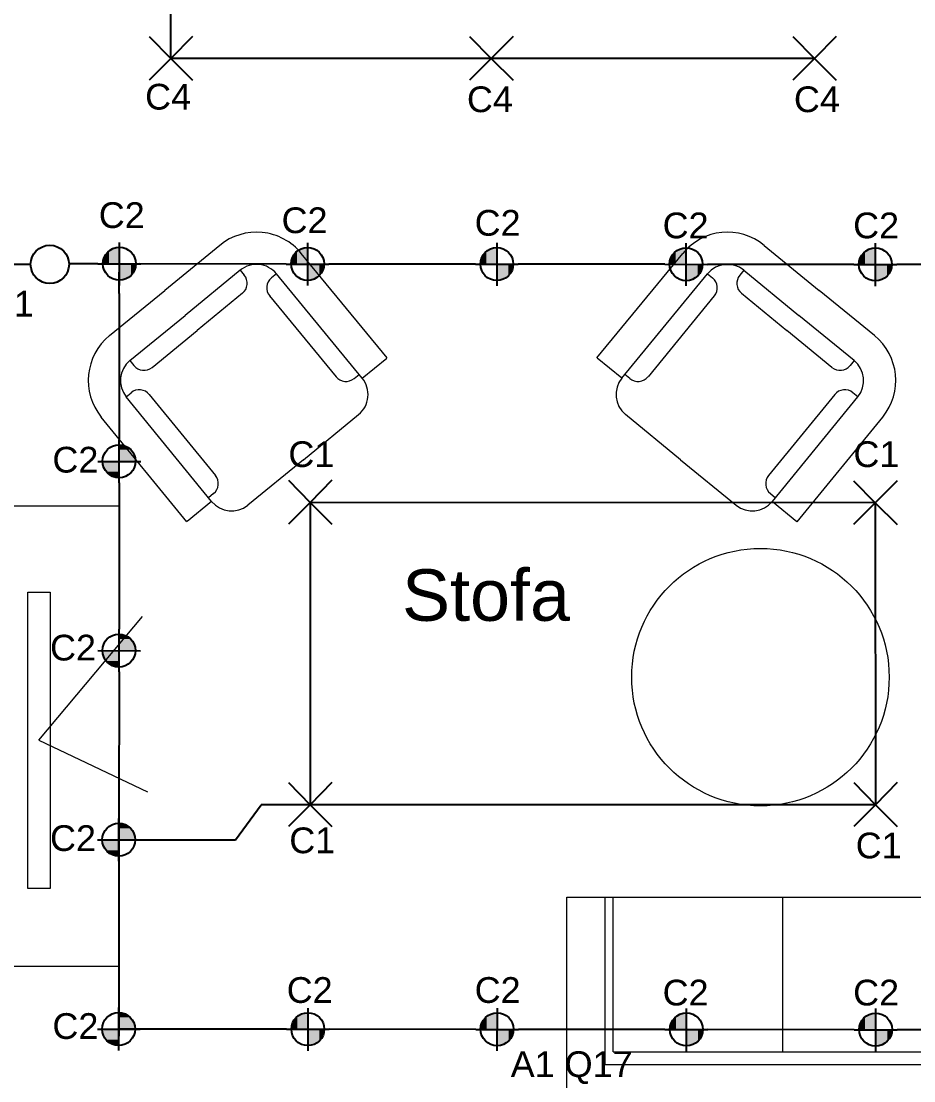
# Model space of a CAD drawing. Header units: millimetres. Extents: x 122681 to 489967, y 7796 to 82317.
# Drawn here: x 143169 to 146636, y 42019 to 46135 of the extents above; entities that cross this region are included whole.
import ezdxf

# ---------------------------------------------------------------- set-up
doc = ezdxf.new("R2010")
doc.units = ezdxf.units.MM
doc.layers.add('Grunnur', color=252, linetype='Continuous', lineweight=18)
for name, color, linetype in [('PDF2_Text', 7, 'Continuous'), ('PDF_R-SKYR-TEXTI', 7, 'Continuous'), ('PDF_R-TAKN-LAGSPENNA', 7, 'Continuous'), ('PDF_Text', 7, 'Continuous')]:
    doc.layers.add(name, color=color, linetype=linetype)
doc.styles.add('PDF Arial', font='arial.ttf')
doc.styles.get("Standard").update_dxf_attribs({"font": 'arial.ttf'})

msp = doc.modelspace()

# ---------------------------------------------------------------- linework, layer by layer
at = {"color": 7, "linetype": 'Continuous', "lineweight": 25}
for p, q in [((143750, 45990), (143750, 47240)), ((146250, 45990), (143750, 45990)), ((144291.1, 44265.5), (144291.1, 43091.4)), ((146485.9, 44263.8), (144291.1, 44265.5)), ((146485.9, 44263.8), (146486.6, 43091.2)), ((146486.8, 43091.4), (144291.1, 43091.4))]:
    msp.add_line(p, q, dxfattribs=at)
for p, q in [((143205.4, 45190), (142882.6, 45190)), ((144198, 45191.5), (143629.1, 45192)), ((144933.1, 45190.9), (144364.2, 45191.4)), ((145668.2, 45190.3), (145099.3, 45190.8)), ((146403.3, 45189.7), (145834.3, 45190.2)), ((147225.3, 45189), (146569.4, 45189.6)), ((143549.9, 45077.2), (143549.5, 44508.3)), ((143549.3, 44342.1), (143548.9, 43773.2)), ((143548.7, 43607.1), (143548.3, 43038.1)), ((143548.1, 42872), (143547.6, 42192)), ((144199.1, 42218.9), (143547.7, 42219.4)), ((144934.1, 42218.3), (144365.2, 42218.8)), ((145669.2, 42217.7), (145100.3, 42218.2)), ((146404.3, 42217.1), (145835.4, 42217.6)), ((147223, 42216.5), (146570.5, 42217))]:
    msp.add_line(p, q)
at = {"layer": 'Grunnur', "color": 252, "linetype": 'Continuous', "lineweight": 18}
for p, q in [((143940, 45264), (143726.1, 45088.4)), ((146054.8, 45264), (146268.6, 45088.4)), ((144589.8, 44827.2), (144256.6, 45233)), ((145404.9, 44827.2), (145738.1, 45233)), ((144019.3, 45167.4), (143805.3, 44991.7)), ((144019.3, 45167.4), (144035.2, 45148.1)), ((144160.1, 45153.6), (144140.7, 45137.8)), ((144493.2, 44747.9), (144160.1, 45153.6)), ((145501.5, 44747.9), (145834.7, 45153.6)), ((145834.7, 45153.6), (145854, 45137.8)), ((145975.4, 45167.4), (145959.6, 45148.1)), ((145975.4, 45167.4), (146189.4, 44991.7)), ((143511.8, 44913.5), (143726.1, 45088.4)), ((144028.3, 45077.7), (143852.8, 44933.7)), ((145966.5, 45077.7), (146141.9, 44933.7)), ((146483, 44913.5), (146268.6, 45088.4)), ((144133.8, 45067.4), (144391.5, 44753.6)), ((145860.9, 45067.4), (145603.3, 44753.6)), ((143590.8, 44816.6), (143805.3, 44991.7)), ((146403.9, 44816.6), (146189.4, 44991.7)), ((143677, 44790.1), (143852.8, 44933.7)), ((146317.8, 44790.1), (146141.9, 44933.7)), ((144493.2, 44747.9), (144588.3, 44826)), ((145501.5, 44747.9), (145406.4, 44826)), ((143590.8, 44816.6), (143606.6, 44797.3)), ((146403.9, 44816.6), (146388.1, 44797.3)), ((144461.9, 44746.7), (144481.2, 44762.6)), ((145532.9, 44746.7), (145513.6, 44762.6)), ((143576.6, 44675.9), (143596, 44691.7)), ((143908.5, 44269.2), (143576.6, 44675.9)), ((143666.3, 44684.6), (143923, 44370.1)), ((146328.4, 44684.6), (146071.7, 44370.1)), ((146086.2, 44269.2), (146418.2, 44675.9)), ((146418.2, 44675.9), (146398.8, 44691.7)), ((143811.7, 44190.2), (143479.7, 44596.9)), ((144264.6, 44430.7), (144479.4, 44607.2)), ((145730.1, 44430.7), (145515.3, 44607.2)), ((146183, 44190.2), (146515, 44596.9)), ((144264.6, 44430.7), (144049.2, 44255)), ((145730.1, 44430.7), (145945.5, 44255)), ((143915.9, 44299.7), (143896.5, 44283.9)), ((146078.9, 44299.7), (146098.2, 44283.9)), ((143908.5, 44269.2), (143813.3, 44191.4)), ((146086.2, 44269.2), (146181.5, 44191.4)), ((143237.8, 43341.5), (143640.4, 43822.1)), ((143237.8, 43341.5), (143659, 43141.4)), ((145287.4, 41931.8), (145287.4, 42731.8)), ((145437.4, 42081.8), (145437.4, 42731.8)), ((145467.4, 42131.8), (145467.4, 42731.8)), ((146127.4, 42131.8), (146127.4, 42731.8))]:
    msp.add_line(p, q, dxfattribs=at)
for points in [[(143133.9, 42464.3), (143550.1, 42464.3), (143550.1, 44251.3), (143133.9, 44251.3)], [(143195, 43916.8), (143280.7, 43916.8), (143280.7, 42766.2), (143195, 42766.2)]]:
    msp.add_lwpolyline(points, close=True, dxfattribs=at)
for points in [[(145287.4, 42731.8), (147387.4, 42731.8)], [(145467.4, 42131.8), (147387.4, 42131.8)], [(145437.4, 42081.8), (147437.4, 42081.8)]]:
    msp.add_lwpolyline(points, dxfattribs=at)
msp.add_circle((146039.9, 43586.8), 500, dxfattribs=at)
for centre, radius, start, end in [((144082.8, 45090.2), 225, 39.395, 129.395), ((145912, 45090.2), 225, 50.605, 140.605), ((144082.8, 45090.2), 100, 39.395, 129.395), ((145912, 45090.2), 100, 50.605, 140.605), ((143996.5, 45116.4), 50, 309.395, 39.395), ((144172.5, 45099.1), 50, 129.395, 219.395), ((145822.3, 45099.1), 50, 320.605, 50.605), ((145998.2, 45116.4), 50, 140.605, 230.605), ((143654.1, 44739.2), 225, 129.2208, 219.2208), ((146340.7, 44739.2), 225, 320.7792, 50.7792), ((143654.1, 44739.2), 100, 129.2208, 219.2208), ((143645.4, 44828.9), 50, 219.2208, 309.2208), ((146349.4, 44828.9), 50, 230.7792, 320.7792), ((146340.7, 44739.2), 100, 320.7792, 50.7792), ((144430.1, 44785.4), 50, 219.395, 309.395), ((144416, 44684.4), 100, 309.395, 39.395), ((145578.8, 44684.4), 100, 140.605, 230.605), ((145564.6, 44785.4), 50, 230.605, 320.605), ((143627.6, 44653), 50, 39.2208, 129.2208), ((146367.2, 44653), 50, 50.7792, 140.7792), ((143884.3, 44338.5), 50, 309.2208, 39.2208), ((146110.5, 44338.5), 50, 140.7792, 230.7792), ((143986, 44332.4), 100, 219.2208, 309.2208), ((146008.7, 44332.4), 100, 230.7792, 320.7792)]:
    msp.add_arc(centre, radius, start, end, dxfattribs=at)
at = {"layer": 'PDF2_Text', "color": 7, "linetype": 'Continuous', "lineweight": 25}
for p, q in [((143466.9, 45192.1), (143354.6, 45192.1)), ((144001.3, 42954.2), (144101.3, 43091.4)), ((144291.1, 43091.4), (144101.3, 43091.4)), ((143631.8, 42954.5), (144001.3, 42954.2))]:
    msp.add_line(p, q, dxfattribs=at)
at = {"layer": 'PDF_R-SKYR-TEXTI', "lineweight": 25}
for points in [[(143549.5, 45274.6), (143549.4, 45108.4)], [(143549.9, 45077.2), (143550.1, 45243.4)], [(144280.7, 45274), (144280.5, 45107.8)], [(145015.7, 45273.4), (145015.6, 45107.2)], [(145750.8, 45272.8), (145750.7, 45106.6)], [(146485.9, 45272.2), (146485.7, 45106)], [(143466.9, 45192.1), (143633.1, 45191.9)], [(144198, 45191.5), (144364.2, 45191.4)], [(144933.1, 45190.9), (145099.3, 45190.8)], [(145668.2, 45190.3), (145834.3, 45190.2)], [(146403.3, 45189.7), (146569.4, 45189.6)], [(143549.3, 44342.1), (143549.5, 44508.3)], [(143466.8, 44424.7), (143633, 44424.6)], [(143548.7, 43607.1), (143548.9, 43773.2)], [(143466.2, 43689.7), (143632.4, 43689.5)], [(143548.1, 42872), (143548.3, 43038.1)], [(143465.6, 42954.6), (143631.8, 42954.5)], [(143547.6, 42136.8), (143547.7, 42303)], [(144281.7, 42301.4), (144281.5, 42135.2)], [(145016.8, 42300.8), (145016.6, 42134.6)], [(145751.8, 42300.2), (145751.7, 42134.1)], [(146486.9, 42299.6), (146486.8, 42133.5)], [(143465.1, 42219.4), (143631.3, 42219.3)], [(144199.1, 42218.9), (144365.2, 42218.8)], [(144934.1, 42218.3), (145100.3, 42218.2)], [(145669.2, 42217.7), (145835.4, 42217.6)], [(146404.3, 42217.1), (146570.5, 42217)]]:
    msp.add_lwpolyline(points, dxfattribs=at)
for centre in [(143550, 45192.5), (144281.1, 45192), (145016.2, 45191.4), (145751.3, 45190.8), (146486.3, 45190.2), (143548.9, 44425.2), (143548.3, 43690.1), (143547.7, 42955.1), (143547.1, 42219.9), (144282.1, 42219.4), (145017.2, 42218.8), (145752.3, 42218.2), (146487.4, 42217.6)]:
    msp.add_circle(centre, 64, dxfattribs=at)
at = {"layer": 'PDF_R-SKYR-TEXTI', "transparency": 33554559}
for points in [[(143509.3, 45192), (143509.3, 45240.7), (143500.8, 45192.1)], [(143509.3, 45240.7), (143500.8, 45192.1), (143500.8, 45233.3)], [(143517.7, 45192), (143517.8, 45247.1), (143509.3, 45192)], [(143517.8, 45247.1), (143509.3, 45192), (143509.3, 45240.7)], [(143528.3, 45192), (143528.4, 45252.4), (143517.7, 45192)], [(143528.4, 45252.4), (143517.7, 45192), (143517.8, 45247.1)], [(143538.9, 45192), (143538.9, 45254.5), (143528.3, 45192)], [(143538.9, 45254.5), (143528.3, 45192), (143528.4, 45252.4)], [(143549.5, 45192), (143549.5, 45255.5), (143538.9, 45192)], [(143549.5, 45255.5), (143538.9, 45192), (143538.9, 45254.5)], [(144240.4, 45191.5), (144240.4, 45240.1), (144231.9, 45191.5)], [(144240.4, 45240.1), (144231.9, 45191.5), (144231.9, 45232.7)], [(144248.8, 45191.4), (144248.9, 45246.5), (144240.4, 45191.5)], [(144248.9, 45246.5), (144240.4, 45191.5), (144240.4, 45240.1)], [(144259.4, 45191.4), (144259.5, 45251.8), (144248.8, 45191.4)], [(144259.5, 45251.8), (144248.8, 45191.4), (144248.9, 45246.5)], [(144270, 45191.4), (144270.1, 45253.9), (144259.4, 45191.4)], [(144270.1, 45253.9), (144259.4, 45191.4), (144259.5, 45251.8)], [(144280.6, 45191.4), (144280.6, 45254.9), (144270, 45191.4)], [(144280.6, 45254.9), (144270, 45191.4), (144270.1, 45253.9)], [(144975.4, 45190.9), (144975.5, 45239.5), (144967, 45190.9)], [(144975.5, 45239.5), (144967, 45190.9), (144967, 45232.1)], [(144983.9, 45190.9), (144984, 45245.9), (144975.4, 45190.9)], [(144984, 45245.9), (144975.4, 45190.9), (144975.5, 45239.5)], [(144994.5, 45190.8), (144994.5, 45251.2), (144983.9, 45190.9)], [(144994.5, 45251.2), (144983.9, 45190.9), (144984, 45245.9)], [(145005.1, 45190.8), (145005.1, 45253.3), (144994.5, 45190.8)], [(145005.1, 45253.3), (144994.5, 45190.8), (144994.5, 45251.2)], [(145015.7, 45190.8), (145015.7, 45254.3), (145005.1, 45190.8)], [(145015.7, 45254.3), (145005.1, 45190.8), (145005.1, 45253.3)], [(145710.5, 45190.3), (145710.6, 45238.9), (145702.1, 45190.3)], [(145710.6, 45238.9), (145702.1, 45190.3), (145702.1, 45231.5)], [(145719, 45190.3), (145719, 45245.3), (145710.5, 45190.3)], [(145719, 45245.3), (145710.5, 45190.3), (145710.6, 45238.9)], [(145729.6, 45190.2), (145729.6, 45250.6), (145719, 45190.3)], [(145729.6, 45250.6), (145719, 45190.3), (145719, 45245.3)], [(145740.2, 45190.2), (145740.2, 45252.7), (145729.6, 45190.2)], [(145740.2, 45252.7), (145729.6, 45190.2), (145729.6, 45250.6)], [(145750.7, 45190.2), (145750.8, 45253.7), (145740.2, 45190.2)], [(145750.8, 45253.7), (145740.2, 45190.2), (145740.2, 45252.7)], [(146445.6, 45189.7), (146445.6, 45238.3), (146437.1, 45189.7)], [(146445.6, 45238.3), (146437.1, 45189.7), (146437.2, 45230.9)], [(146454.1, 45189.7), (146454.1, 45244.7), (146445.6, 45189.7)], [(146454.1, 45244.7), (146445.6, 45189.7), (146445.6, 45238.3)], [(146464.6, 45189.6), (146464.7, 45250), (146454.1, 45189.7)], [(146464.7, 45250), (146454.1, 45189.7), (146454.1, 45244.7)], [(146475.2, 45189.6), (146475.3, 45252.1), (146464.6, 45189.6)], [(146475.3, 45252.1), (146464.6, 45189.6), (146464.7, 45250)], [(146485.8, 45189.6), (146485.9, 45253.1), (146475.2, 45189.6)], [(146485.9, 45253.1), (146475.2, 45189.6), (146475.3, 45252.1)], [(143487, 45202.6), (143487, 45192.1), (143486, 45192.1)], [(143490.2, 45213.2), (143487, 45202.6), (143487, 45192.1)], [(143490.2, 45213.2), (143490.2, 45192.1), (143487, 45192.1)], [(143494.4, 45192.1), (143494.5, 45223.8), (143490.2, 45192.1)], [(143494.5, 45223.8), (143490.2, 45192.1), (143490.2, 45213.2)], [(143500.8, 45192.1), (143500.8, 45233.3), (143494.4, 45192.1)], [(143500.8, 45233.3), (143494.4, 45192.1), (143494.5, 45223.8)], [(144218.2, 45202.1), (144218.1, 45191.5), (144217.1, 45191.5)], [(144221.3, 45212.6), (144218.2, 45202.1), (144218.1, 45191.5)], [(144221.3, 45212.6), (144221.3, 45191.5), (144218.1, 45191.5)], [(144225.6, 45191.5), (144225.6, 45223.2), (144221.3, 45191.5)], [(144225.6, 45223.2), (144221.3, 45191.5), (144221.3, 45212.6)], [(144231.9, 45191.5), (144231.9, 45232.7), (144225.6, 45191.5)], [(144231.9, 45232.7), (144225.6, 45191.5), (144225.6, 45223.2)], [(144953.2, 45201.5), (144953.2, 45190.9), (144952.2, 45190.9)], [(144956.4, 45212), (144953.2, 45201.5), (144953.2, 45190.9)], [(144956.4, 45212), (144956.4, 45190.9), (144953.2, 45190.9)], [(144960.6, 45190.9), (144960.7, 45222.6), (144956.4, 45190.9)], [(144960.7, 45222.6), (144956.4, 45190.9), (144956.4, 45212)], [(144967, 45190.9), (144967, 45232.1), (144960.6, 45190.9)], [(144967, 45232.1), (144960.6, 45190.9), (144960.7, 45222.6)], [(145688.3, 45200.9), (145688.3, 45190.3), (145687.2, 45190.3)], [(145691.5, 45211.4), (145688.3, 45200.9), (145688.3, 45190.3)], [(145691.5, 45211.4), (145691.5, 45190.3), (145688.3, 45190.3)], [(145695.7, 45190.3), (145695.7, 45222), (145691.5, 45190.3)], [(145695.7, 45222), (145691.5, 45190.3), (145691.5, 45211.4)], [(145702.1, 45190.3), (145702.1, 45231.5), (145695.7, 45190.3)], [(145702.1, 45231.5), (145695.7, 45190.3), (145695.7, 45222)], [(146423.4, 45200.3), (146423.4, 45189.7), (146422.3, 45189.7)], [(146426.6, 45210.8), (146423.4, 45200.3), (146423.4, 45189.7)], [(146426.6, 45210.8), (146426.5, 45189.7), (146423.4, 45189.7)], [(146430.8, 45189.7), (146430.8, 45221.4), (146426.5, 45189.7)], [(146430.8, 45221.4), (146426.5, 45189.7), (146426.6, 45210.8)], [(146437.1, 45189.7), (146437.2, 45230.9), (146430.8, 45189.7)], [(146437.2, 45230.9), (146430.8, 45189.7), (146430.8, 45221.4)], [(143562.1, 45129.6), (143562.2, 45192), (143549.4, 45127.5)], [(143562.2, 45192), (143549.4, 45127.5), (143549.5, 45192)], [(143573.8, 45132.7), (143573.8, 45192), (143562.1, 45129.6)], [(143573.8, 45192), (143562.1, 45129.6), (143562.2, 45192)], [(143585.4, 45139.1), (143585.5, 45192), (143573.8, 45132.7)], [(143585.5, 45192), (143573.8, 45132.7), (143573.8, 45192)], [(143594.9, 45146.5), (143595, 45192), (143585.4, 45139.1)], [(143595, 45192), (143585.4, 45139.1), (143585.5, 45192)], [(143603.4, 45156), (143603.4, 45192), (143594.9, 45146.5)], [(143603.4, 45192), (143594.9, 45146.5), (143595, 45192)], [(143608.7, 45167.6), (143608.7, 45192), (143603.4, 45156)], [(143608.7, 45192), (143603.4, 45156), (143603.4, 45192)], [(143613, 45179.3), (143613, 45192), (143608.7, 45167.6)], [(143613, 45192), (143608.7, 45167.6), (143608.7, 45192)], [(143614, 45192), (143613, 45179.3), (143613, 45192)], [(144293.2, 45129), (144293.3, 45191.4), (144280.5, 45126.9)], [(144293.3, 45191.4), (144280.5, 45126.9), (144280.6, 45191.4)], [(144304.9, 45132.1), (144304.9, 45191.4), (144293.2, 45129)], [(144304.9, 45191.4), (144293.2, 45129), (144293.3, 45191.4)], [(144316.5, 45138.5), (144316.6, 45191.4), (144304.9, 45132.1)], [(144316.6, 45191.4), (144304.9, 45132.1), (144304.9, 45191.4)], [(144326.1, 45145.9), (144326.1, 45191.4), (144316.5, 45138.5)], [(144326.1, 45191.4), (144316.5, 45138.5), (144316.6, 45191.4)], [(144334.5, 45155.4), (144334.6, 45191.4), (144326.1, 45145.9)], [(144334.6, 45191.4), (144326.1, 45145.9), (144326.1, 45191.4)], [(144339.8, 45167), (144339.8, 45191.4), (144334.5, 45155.4)], [(144339.8, 45191.4), (144334.5, 45155.4), (144334.6, 45191.4)], [(144344.1, 45178.7), (144344.1, 45191.4), (144339.8, 45167)], [(144344.1, 45191.4), (144339.8, 45167), (144339.8, 45191.4)], [(144345.1, 45191.4), (144344.1, 45178.7), (144344.1, 45191.4)], [(145028.3, 45128.4), (145028.4, 45190.8), (145015.6, 45126.3)], [(145028.4, 45190.8), (145015.6, 45126.3), (145015.7, 45190.8)], [(145040, 45131.5), (145040, 45190.8), (145028.3, 45128.4)], [(145040, 45190.8), (145028.3, 45128.4), (145028.4, 45190.8)], [(145051.6, 45137.9), (145051.6, 45190.8), (145040, 45131.5)], [(145051.6, 45190.8), (145040, 45131.5), (145040, 45190.8)], [(145061.1, 45145.3), (145061.2, 45190.8), (145051.6, 45137.9)], [(145061.2, 45190.8), (145051.6, 45137.9), (145051.6, 45190.8)], [(145069.6, 45154.8), (145069.6, 45190.8), (145061.1, 45145.3)], [(145069.6, 45190.8), (145061.1, 45145.3), (145061.2, 45190.8)], [(145074.9, 45166.4), (145074.9, 45190.8), (145069.6, 45154.8)], [(145074.9, 45190.8), (145069.6, 45154.8), (145069.6, 45190.8)], [(145079.1, 45178.1), (145079.2, 45190.8), (145074.9, 45166.4)], [(145079.2, 45190.8), (145074.9, 45166.4), (145074.9, 45190.8)], [(145080.2, 45190.8), (145079.1, 45178.1), (145079.2, 45190.8)], [(145763.4, 45127.8), (145763.4, 45190.2), (145750.7, 45125.7)], [(145763.4, 45190.2), (145750.7, 45125.7), (145750.7, 45190.2)], [(145775, 45130.9), (145775.1, 45190.2), (145763.4, 45127.8)], [(145775.1, 45190.2), (145763.4, 45127.8), (145763.4, 45190.2)], [(145786.7, 45137.3), (145786.7, 45190.2), (145775, 45130.9)], [(145786.7, 45190.2), (145775, 45130.9), (145775.1, 45190.2)], [(145796.2, 45144.7), (145796.2, 45190.2), (145786.7, 45137.3)], [(145796.2, 45190.2), (145786.7, 45137.3), (145786.7, 45190.2)], [(145804.7, 45154.2), (145804.7, 45190.2), (145796.2, 45144.7)], [(145804.7, 45190.2), (145796.2, 45144.7), (145796.2, 45190.2)], [(145810, 45165.8), (145810, 45190.2), (145804.7, 45154.2)], [(145810, 45190.2), (145804.7, 45154.2), (145804.7, 45190.2)], [(145814.2, 45177.5), (145814.2, 45190.2), (145810, 45165.8)], [(145814.2, 45190.2), (145810, 45165.8), (145810, 45190.2)], [(145815.3, 45190.2), (145814.2, 45177.5), (145814.2, 45190.2)], [(146498.5, 45127.2), (146498.5, 45189.6), (146485.8, 45125.1)], [(146498.5, 45189.6), (146485.8, 45125.1), (146485.8, 45189.6)], [(146510.1, 45130.3), (146510.2, 45189.6), (146498.5, 45127.2)], [(146510.2, 45189.6), (146498.5, 45127.2), (146498.5, 45189.6)], [(146521.8, 45136.7), (146521.8, 45189.6), (146510.1, 45130.3)], [(146521.8, 45189.6), (146510.1, 45130.3), (146510.2, 45189.6)], [(146531.3, 45144.1), (146531.3, 45189.6), (146521.8, 45136.7)], [(146531.3, 45189.6), (146521.8, 45136.7), (146521.8, 45189.6)], [(146539.8, 45153.6), (146539.8, 45189.6), (146531.3, 45144.1)], [(146539.8, 45189.6), (146531.3, 45144.1), (146531.3, 45189.6)], [(146545.1, 45165.2), (146545.1, 45189.6), (146539.8, 45153.6)], [(146545.1, 45189.6), (146539.8, 45153.6), (146539.8, 45189.6)], [(146549.3, 45176.9), (146549.3, 45189.6), (146545.1, 45165.2)], [(146549.3, 45189.6), (146545.1, 45165.2), (146545.1, 45189.6)], [(146550.4, 45189.6), (146549.3, 45176.9), (146549.3, 45189.6)], [(143549.4, 44489.2), (143562.1, 44488.2), (143549.4, 44488.2)], [(143562.1, 44488.2), (143549.4, 44488.2), (143573.8, 44483.9)], [(143549.4, 44488.2), (143573.8, 44483.9), (143549.4, 44483.9)], [(143573.8, 44483.9), (143549.4, 44483.9), (143585.4, 44478.6)], [(143549.4, 44483.9), (143585.4, 44478.6), (143549.4, 44478.7)], [(143585.4, 44478.6), (143549.4, 44478.7), (143594.9, 44470.1)], [(143549.4, 44478.7), (143594.9, 44470.1), (143549.4, 44470.2)], [(143594.9, 44470.1), (143549.4, 44470.2), (143602.3, 44460.6)], [(143549.4, 44470.2), (143602.3, 44460.6), (143549.4, 44460.7)], [(143602.3, 44460.6), (143549.4, 44460.7), (143608.7, 44449)], [(143549.4, 44460.7), (143608.7, 44449), (143549.4, 44449)], [(143549.4, 44424.7), (143485.9, 44424.7), (143549.4, 44414.1)], [(143485.9, 44424.7), (143549.4, 44414.1), (143486.9, 44414.1)], [(143549.4, 44414.1), (143486.9, 44414.1), (143549.4, 44403.5)], [(143486.9, 44414.1), (143549.4, 44403.5), (143489, 44403.6)], [(143608.7, 44449), (143549.4, 44449), (143611.8, 44437.3)], [(143549.4, 44449), (143611.8, 44437.3), (143549.4, 44437.4)], [(143611.8, 44437.3), (143549.4, 44437.4), (143613.9, 44424.6)], [(143549.4, 44437.4), (143613.9, 44424.6), (143549.4, 44424.7)], [(143549.4, 44403.5), (143489, 44403.6), (143549.4, 44392.9)], [(143489, 44403.6), (143549.4, 44392.9), (143494.3, 44393)], [(143549.4, 44392.9), (143494.3, 44393), (143549.4, 44384.5)], [(143494.3, 44393), (143549.4, 44384.5), (143500.7, 44384.5)], [(143549.4, 44384.5), (143500.7, 44384.5), (143549.3, 44376)], [(143500.7, 44384.5), (143549.3, 44376), (143508.1, 44376)], [(143549.3, 44376), (143508.1, 44376), (143549.3, 44369.6)], [(143508.1, 44376), (143549.3, 44369.6), (143517.6, 44369.7)], [(143549.3, 44369.6), (143517.6, 44369.7), (143549.3, 44365.4)], [(143517.6, 44369.7), (143549.3, 44365.4), (143528.2, 44365.4)], [(143528.2, 44365.4), (143538.8, 44362.2), (143549.3, 44362.2)], [(143528.2, 44365.4), (143549.3, 44365.4), (143549.3, 44362.2)], [(143538.8, 44362.2), (143549.3, 44362.2), (143549.3, 44361.2)], [(143548.8, 43754.2), (143561.5, 43753.1), (143548.8, 43753.1)], [(143561.5, 43753.1), (143548.8, 43753.1), (143573.2, 43748.8)], [(143548.8, 43753.1), (143573.2, 43748.8), (143548.8, 43748.9)], [(143573.2, 43748.8), (143548.8, 43748.9), (143584.8, 43743.5)], [(143548.8, 43748.9), (143584.8, 43743.5), (143548.8, 43743.6)], [(143584.8, 43743.5), (143548.8, 43743.6), (143594.3, 43735.1)], [(143548.8, 43743.6), (143594.3, 43735.1), (143548.8, 43735.1)], [(143594.3, 43735.1), (143548.8, 43735.1), (143601.7, 43725.5)], [(143548.8, 43735.1), (143601.7, 43725.5), (143548.8, 43725.6)], [(143601.7, 43725.5), (143548.8, 43725.6), (143608.1, 43713.9)], [(143548.8, 43725.6), (143608.1, 43713.9), (143548.8, 43713.9)], [(143608.1, 43713.9), (143548.8, 43713.9), (143611.2, 43702.2)], [(143548.8, 43713.9), (143611.2, 43702.2), (143548.8, 43702.3)], [(143548.8, 43689.6), (143485.3, 43689.7), (143548.8, 43679)], [(143485.3, 43689.7), (143548.8, 43679), (143486.3, 43679.1)], [(143548.8, 43679), (143486.3, 43679.1), (143548.8, 43668.4)], [(143486.3, 43679.1), (143548.8, 43668.4), (143488.5, 43668.5)], [(143611.2, 43702.2), (143548.8, 43702.3), (143613.3, 43689.5)], [(143548.8, 43702.3), (143613.3, 43689.5), (143548.8, 43689.6)], [(143548.8, 43668.4), (143488.5, 43668.5), (143548.8, 43657.9)], [(143488.5, 43668.5), (143548.8, 43657.9), (143493.7, 43657.9)], [(143548.8, 43657.9), (143493.7, 43657.9), (143548.8, 43649.4)], [(143493.7, 43657.9), (143548.8, 43649.4), (143500.1, 43649.4)], [(143548.8, 43649.4), (143500.1, 43649.4), (143548.8, 43640.9)], [(143500.1, 43649.4), (143548.8, 43640.9), (143507.5, 43641)], [(143548.8, 43640.9), (143507.5, 43641), (143548.7, 43634.6)], [(143507.5, 43641), (143548.7, 43634.6), (143517, 43634.6)], [(143548.7, 43634.6), (143517, 43634.6), (143548.7, 43630.3)], [(143517, 43634.6), (143548.7, 43630.3), (143527.6, 43630.4)], [(143527.6, 43630.4), (143538.2, 43627.2), (143548.7, 43627.2)], [(143527.6, 43630.4), (143548.7, 43630.3), (143548.7, 43627.2)], [(143538.2, 43627.2), (143548.7, 43627.2), (143548.7, 43626.1)], [(143548.2, 43019.1), (143560.9, 43018), (143548.2, 43018)], [(143560.9, 43018), (143548.2, 43018), (143572.6, 43013.8)], [(143548.2, 43018), (143572.6, 43013.8), (143548.2, 43013.8)], [(143572.6, 43013.8), (143548.2, 43013.8), (143584.2, 43008.5)], [(143548.2, 43013.8), (143584.2, 43008.5), (143548.2, 43008.5)], [(143584.2, 43008.5), (143548.2, 43008.5), (143593.7, 43000)], [(143548.2, 43008.5), (143593.7, 43000), (143548.2, 43000)], [(143593.7, 43000), (143548.2, 43000), (143601.1, 42990.5)], [(143548.2, 43000), (143601.1, 42990.5), (143548.2, 42990.5)], [(143601.1, 42990.5), (143548.2, 42990.5), (143607.5, 42978.8)], [(143548.2, 42990.5), (143607.5, 42978.8), (143548.2, 42978.9)], [(143607.5, 42978.8), (143548.2, 42978.9), (143610.6, 42967.2)], [(143548.2, 42978.9), (143610.6, 42967.2), (143548.2, 42967.2)], [(143548.2, 42954.5), (143484.7, 42954.6), (143548.2, 42943.9)], [(143484.7, 42954.6), (143548.2, 42943.9), (143485.7, 42944)], [(143548.2, 42943.9), (143485.7, 42944), (143548.2, 42933.4)], [(143485.7, 42944), (143548.2, 42933.4), (143487.9, 42933.4)], [(143548.2, 42933.4), (143487.9, 42933.4), (143548.2, 42922.8)], [(143487.9, 42933.4), (143548.2, 42922.8), (143493.1, 42922.8)], [(143610.6, 42967.2), (143548.2, 42967.2), (143612.8, 42954.5)], [(143548.2, 42967.2), (143612.8, 42954.5), (143548.2, 42954.5)], [(143548.2, 42922.8), (143493.1, 42922.8), (143548.2, 42914.3)], [(143493.1, 42922.8), (143548.2, 42914.3), (143499.5, 42914.3)], [(143548.2, 42914.3), (143499.5, 42914.3), (143548.2, 42905.8)], [(143499.5, 42914.3), (143548.2, 42905.8), (143506.9, 42905.9)], [(143548.2, 42905.8), (143506.9, 42905.9), (143548.2, 42899.5)], [(143506.9, 42905.9), (143548.2, 42899.5), (143516.4, 42899.5)], [(143548.2, 42899.5), (143516.4, 42899.5), (143548.1, 42895.3)], [(143516.4, 42899.5), (143548.1, 42895.3), (143527, 42895.3)], [(143527, 42895.3), (143537.6, 42892.1), (143548.1, 42892.1)], [(143527, 42895.3), (143548.1, 42895.3), (143548.1, 42892.1)], [(143537.6, 42892.1), (143548.1, 42892.1), (143548.1, 42891)], [(143547.7, 42283.9), (143560.4, 42282.9), (143547.7, 42282.9)], [(143560.4, 42282.9), (143547.7, 42282.9), (143572.1, 42278.6)], [(143547.7, 42282.9), (143572.1, 42278.6), (143547.7, 42278.6)], [(143572.1, 42278.6), (143547.7, 42278.6), (143583.7, 42273.3)], [(143547.7, 42278.6), (143583.7, 42273.3), (143547.7, 42273.4)], [(143583.7, 42273.3), (143547.7, 42273.4), (143593.2, 42264.9)], [(143547.7, 42273.4), (143593.2, 42264.9), (143547.7, 42264.9)], [(144249.9, 42218.9), (144249.9, 42273.9), (144241.4, 42218.9)], [(144249.9, 42273.9), (144241.4, 42218.9), (144241.4, 42267.6)], [(144260.5, 42218.9), (144260.5, 42279.2), (144249.9, 42218.9)], [(144260.5, 42279.2), (144249.9, 42218.9), (144249.9, 42273.9)], [(144271, 42218.9), (144271.1, 42281.3), (144260.5, 42218.9)], [(144271.1, 42281.3), (144260.5, 42218.9), (144260.5, 42279.2)], [(144281.6, 42218.9), (144281.7, 42282.3), (144271, 42218.9)], [(144281.7, 42282.3), (144271, 42218.9), (144271.1, 42281.3)], [(144984.9, 42218.3), (144985, 42273.3), (144976.5, 42218.3)], [(144985, 42273.3), (144976.5, 42218.3), (144976.5, 42267)], [(144995.5, 42218.3), (144995.6, 42278.6), (144984.9, 42218.3)], [(144995.6, 42278.6), (144984.9, 42218.3), (144985, 42273.3)], [(145006.1, 42218.3), (145006.2, 42280.7), (144995.5, 42218.3)], [(145006.2, 42280.7), (144995.5, 42218.3), (144995.6, 42278.6)], [(145016.7, 42218.3), (145016.7, 42281.8), (145006.1, 42218.3)], [(145016.7, 42281.8), (145006.1, 42218.3), (145006.2, 42280.7)], [(145720, 42217.7), (145720.1, 42272.7), (145711.6, 42217.7)], [(145720.1, 42272.7), (145711.6, 42217.7), (145711.6, 42266.4)], [(145730.6, 42217.7), (145730.7, 42278), (145720, 42217.7)], [(145730.7, 42278), (145720, 42217.7), (145720.1, 42272.7)], [(145741.2, 42217.7), (145741.2, 42280.1), (145730.6, 42217.7)], [(145741.2, 42280.1), (145730.6, 42217.7), (145730.7, 42278)], [(145751.8, 42217.7), (145751.8, 42281.2), (145741.2, 42217.7)], [(145751.8, 42281.2), (145741.2, 42217.7), (145741.2, 42280.1)], [(146455.1, 42217.1), (146455.1, 42272.1), (146446.6, 42217.1)], [(146455.1, 42272.1), (146446.6, 42217.1), (146446.7, 42265.8)], [(146465.7, 42217.1), (146465.7, 42277.4), (146455.1, 42217.1)], [(146465.7, 42277.4), (146455.1, 42217.1), (146455.1, 42272.1)], [(146476.3, 42217.1), (146476.3, 42279.5), (146465.7, 42217.1)], [(146476.3, 42279.5), (146465.7, 42217.1), (146465.7, 42277.4)], [(146486.8, 42217.1), (146486.9, 42280.6), (146476.3, 42217.1)], [(146486.9, 42280.6), (146476.3, 42217.1), (146476.3, 42279.5)], [(143593.2, 42264.9), (143547.7, 42264.9), (143600.6, 42255.3)], [(143547.7, 42264.9), (143600.6, 42255.3), (143547.7, 42255.4)], [(143600.6, 42255.3), (143547.7, 42255.4), (143606.9, 42243.7)], [(143547.7, 42255.4), (143606.9, 42243.7), (143547.7, 42243.7)], [(143606.9, 42243.7), (143547.7, 42243.7), (143610.1, 42232)], [(143547.7, 42243.7), (143610.1, 42232), (143547.7, 42232.1)], [(143610.1, 42232), (143547.7, 42232.1), (143612.2, 42219.3)], [(143547.7, 42232.1), (143612.2, 42219.3), (143547.7, 42219.4)], [(144222.4, 42240.1), (144219.2, 42229.5), (144219.2, 42218.9)], [(144222.4, 42240.1), (144222.4, 42218.9), (144219.2, 42218.9)], [(144226.6, 42218.9), (144226.6, 42250.6), (144222.4, 42218.9)], [(144226.6, 42250.6), (144222.4, 42218.9), (144222.4, 42240.1)], [(144232.9, 42218.9), (144233, 42260.2), (144226.6, 42218.9)], [(144233, 42260.2), (144226.6, 42218.9), (144226.6, 42250.6)], [(144241.4, 42218.9), (144241.4, 42267.6), (144232.9, 42218.9)], [(144241.4, 42267.6), (144232.9, 42218.9), (144233, 42260.2)], [(144957.4, 42239.5), (144954.3, 42228.9), (144954.3, 42218.3)], [(144957.4, 42239.5), (144957.4, 42218.3), (144954.3, 42218.3)], [(144961.7, 42218.3), (144961.7, 42250), (144957.4, 42218.3)], [(144961.7, 42250), (144957.4, 42218.3), (144957.4, 42239.5)], [(144968, 42218.3), (144968, 42259.6), (144961.7, 42218.3)], [(144968, 42259.6), (144961.7, 42218.3), (144961.7, 42250)], [(144976.5, 42218.3), (144976.5, 42267), (144968, 42218.3)], [(144976.5, 42267), (144968, 42218.3), (144968, 42259.6)], [(145692.5, 42238.9), (145689.3, 42228.3), (145689.3, 42217.7)], [(145692.5, 42238.9), (145692.5, 42217.7), (145689.3, 42217.7)], [(145696.7, 42217.7), (145696.8, 42249.5), (145692.5, 42217.7)], [(145696.8, 42249.5), (145692.5, 42217.7), (145692.5, 42238.9)], [(145703.1, 42217.7), (145703.1, 42259), (145696.7, 42217.7)], [(145703.1, 42259), (145696.7, 42217.7), (145696.8, 42249.5)], [(145711.6, 42217.7), (145711.6, 42266.4), (145703.1, 42217.7)], [(145711.6, 42266.4), (145703.1, 42217.7), (145703.1, 42259)], [(146427.6, 42238.3), (146424.4, 42227.7), (146424.4, 42217.1)], [(146427.6, 42238.3), (146427.6, 42217.1), (146424.4, 42217.1)], [(146431.8, 42217.1), (146431.8, 42248.9), (146427.6, 42217.1)], [(146431.8, 42248.9), (146427.6, 42217.1), (146427.6, 42238.3)], [(146438.2, 42217.1), (146438.2, 42258.4), (146431.8, 42217.1)], [(146438.2, 42258.4), (146431.8, 42217.1), (146431.8, 42248.9)], [(146446.6, 42217.1), (146446.7, 42265.8), (146438.2, 42217.1)], [(146446.7, 42265.8), (146438.2, 42217.1), (146438.2, 42258.4)], [(143547.7, 42219.4), (143484.2, 42219.4), (143547.7, 42208.8)], [(143484.2, 42219.4), (143547.7, 42208.8), (143485.2, 42208.8)], [(143547.7, 42208.8), (143485.2, 42208.8), (143547.6, 42198.2)], [(143485.2, 42208.8), (143547.6, 42198.2), (143487.3, 42198.3)], [(143547.6, 42198.2), (143487.3, 42198.3), (143547.6, 42187.6)], [(143487.3, 42198.3), (143547.6, 42187.6), (143492.6, 42187.7)], [(144219.2, 42229.5), (144219.2, 42218.9), (144218.1, 42218.9)], [(144294.3, 42218.8), (144281.6, 42154.3), (144281.6, 42218.9)], [(144294.3, 42156.4), (144294.3, 42218.8), (144281.6, 42154.3)], [(144305.9, 42159.6), (144306, 42218.8), (144294.3, 42156.4)], [(144306, 42218.8), (144294.3, 42156.4), (144294.3, 42218.8)], [(144317.6, 42165.9), (144317.6, 42218.8), (144305.9, 42159.6)], [(144317.6, 42218.8), (144305.9, 42159.6), (144306, 42218.8)], [(144327.1, 42173.3), (144327.1, 42218.8), (144317.6, 42165.9)], [(144327.1, 42218.8), (144317.6, 42165.9), (144317.6, 42218.8)], [(144335.6, 42182.8), (144335.6, 42218.8), (144327.1, 42173.3)], [(144335.6, 42218.8), (144327.1, 42173.3), (144327.1, 42218.8)], [(144340.9, 42194.5), (144340.9, 42218.8), (144335.6, 42182.8)], [(144340.9, 42218.8), (144335.6, 42182.8), (144335.6, 42218.8)], [(144345.1, 42206.1), (144345.1, 42218.8), (144340.9, 42194.5)], [(144345.1, 42218.8), (144340.9, 42194.5), (144340.9, 42218.8)], [(144346.2, 42218.8), (144345.1, 42206.1), (144345.1, 42218.8)], [(144954.3, 42228.9), (144954.3, 42218.3), (144953.2, 42218.3)], [(145029.4, 42218.2), (145016.6, 42153.7), (145016.7, 42218.3)], [(145029.3, 42155.8), (145029.4, 42218.2), (145016.6, 42153.7)], [(145041, 42159), (145041, 42218.2), (145029.3, 42155.8)], [(145041, 42218.2), (145029.3, 42155.8), (145029.4, 42218.2)], [(145052.6, 42165.3), (145052.7, 42218.2), (145041, 42159)], [(145052.7, 42218.2), (145041, 42159), (145041, 42218.2)], [(145062.2, 42172.7), (145062.2, 42218.2), (145052.6, 42165.3)], [(145062.2, 42218.2), (145052.6, 42165.3), (145052.7, 42218.2)], [(145070.6, 42182.2), (145070.7, 42218.2), (145062.2, 42172.7)], [(145070.7, 42218.2), (145062.2, 42172.7), (145062.2, 42218.2)], [(145075.9, 42193.9), (145076, 42218.2), (145070.6, 42182.2)], [(145076, 42218.2), (145070.6, 42182.2), (145070.7, 42218.2)], [(145080.2, 42205.5), (145080.2, 42218.2), (145075.9, 42193.9)], [(145080.2, 42218.2), (145075.9, 42193.9), (145076, 42218.2)], [(145081.2, 42218.2), (145080.2, 42205.5), (145080.2, 42218.2)], [(145689.3, 42228.3), (145689.3, 42217.7), (145688.3, 42217.7)], [(145764.5, 42217.6), (145751.7, 42153.1), (145751.8, 42217.7)], [(145764.4, 42155.2), (145764.5, 42217.6), (145751.7, 42153.1)], [(145776.1, 42158.4), (145776.1, 42217.6), (145764.4, 42155.2)], [(145776.1, 42217.6), (145764.4, 42155.2), (145764.5, 42217.6)], [(145787.7, 42164.7), (145787.8, 42217.6), (145776.1, 42158.4)], [(145787.8, 42217.6), (145776.1, 42158.4), (145776.1, 42217.6)], [(145797.2, 42172.1), (145797.3, 42217.6), (145787.7, 42164.7)], [(145797.3, 42217.6), (145787.7, 42164.7), (145787.8, 42217.6)], [(145805.7, 42181.6), (145805.7, 42217.6), (145797.2, 42172.1)], [(145805.7, 42217.6), (145797.2, 42172.1), (145797.3, 42217.6)], [(145811, 42193.3), (145811, 42217.6), (145805.7, 42181.6)], [(145811, 42217.6), (145805.7, 42181.6), (145805.7, 42217.6)], [(145815.3, 42204.9), (145815.3, 42217.6), (145811, 42193.3)], [(145815.3, 42217.6), (145811, 42193.3), (145811, 42217.6)], [(145816.3, 42217.6), (145815.3, 42204.9), (145815.3, 42217.6)], [(146424.4, 42227.7), (146424.4, 42217.1), (146423.3, 42217.1)], [(146499.5, 42154.6), (146499.5, 42217.1), (146486.8, 42152.5)], [(146499.5, 42217.1), (146486.8, 42152.5), (146486.8, 42217.1)], [(146511.2, 42217), (146499.5, 42154.6), (146499.5, 42217.1)], [(146511.1, 42157.8), (146511.2, 42217), (146499.5, 42154.6)], [(146522.8, 42164.1), (146522.8, 42217), (146511.1, 42157.8)], [(146522.8, 42217), (146511.1, 42157.8), (146511.2, 42217)], [(146532.3, 42171.5), (146532.4, 42217), (146522.8, 42164.1)], [(146532.4, 42217), (146522.8, 42164.1), (146522.8, 42217)], [(146540.8, 42181), (146540.8, 42217), (146532.3, 42171.5)], [(146540.8, 42217), (146532.3, 42171.5), (146532.4, 42217)], [(146546.1, 42192.7), (146546.1, 42217), (146540.8, 42181)], [(146546.1, 42217), (146540.8, 42181), (146540.8, 42217)], [(146550.3, 42204.3), (146550.3, 42217), (146546.1, 42192.7)], [(146550.3, 42217), (146546.1, 42192.7), (146546.1, 42217)], [(146551.4, 42217), (146550.3, 42204.3), (146550.3, 42217)], [(143547.6, 42187.6), (143492.6, 42187.7), (143547.6, 42179.2)], [(143492.6, 42187.7), (143547.6, 42179.2), (143498.9, 42179.2)], [(143547.6, 42179.2), (143498.9, 42179.2), (143547.6, 42170.7)], [(143498.9, 42179.2), (143547.6, 42170.7), (143506.4, 42170.7)], [(143547.6, 42170.7), (143506.4, 42170.7), (143547.6, 42164.3)], [(143506.4, 42170.7), (143547.6, 42164.3), (143515.9, 42164.4)], [(143547.6, 42164.3), (143515.9, 42164.4), (143547.6, 42160.1)], [(143515.9, 42164.4), (143547.6, 42160.1), (143526.4, 42160.1)], [(143526.4, 42160.1), (143537, 42156.9), (143547.6, 42156.9)], [(143526.4, 42160.1), (143547.6, 42160.1), (143547.6, 42156.9)], [(143537, 42156.9), (143547.6, 42156.9), (143547.6, 42155.9)]]:
    msp.add_solid(points, dxfattribs=at)
at = {"layer": 'PDF_R-TAKN-LAGSPENNA', "lineweight": 25}
for points in [[(143834.7, 46075.7), (143750, 45990), (143665.3, 45905.3)], [(143665.3, 46075.7), (143750, 45990), (143834.7, 45905.3)], [(145079.3, 46075.7), (144994.7, 45990), (144910, 45905.3)], [(144910, 46075.7), (144994.7, 45990), (145079.3, 45905.3)], [(146334.7, 46075.7), (146250, 45990), (146165.3, 45905.3)], [(146165.3, 46075.7), (146250, 45990), (146334.7, 45905.3)], [(144375.8, 44351.3), (144291.1, 44265.5), (144206.5, 44180.9)], [(144206.5, 44351.3), (144291.1, 44265.5), (144375.8, 44180.9)], [(146570.6, 44349.5), (146485.9, 44263.8), (146401.2, 44179.1)], [(146401.2, 44349.5), (146485.9, 44263.8), (146570.6, 44179.1)], [(144375.8, 43177.1), (144291.1, 43091.4), (144206.5, 43006.7)], [(144206.5, 43177.1), (144291.1, 43091.4), (144375.8, 43006.7)], [(146571.4, 43177.1), (146486.8, 43091.4), (146402.1, 43006.7)], [(146402.1, 43177.1), (146486.8, 43091.4), (146571.4, 43006.7)]]:
    msp.add_lwpolyline(points, dxfattribs=at)
msp.add_circle((143280, 45190), 74.6, dxfattribs=at)

# ---------------------------------------------------------------- texts
at = {"layer": 'Grunnur', "color": 252, "linetype": 'Continuous', "lineweight": 18}
msp.add_text('Stofa', height=200, dxfattribs=at).set_placement((144648.1, 43805.6))
at = {"layer": 'PDF_Text', "attachment_point": 7, "style": 'PDF Arial'}
for s, insert, char_height in [('C4', (143650, 45790), 100), ('C4', (144900, 45780), 100), ('C4', (146170, 45780), 100), ('C2', (143470, 45330), 100), ('C2', (144180, 45310), 100), ('C2', (144930, 45300), 100), ('C2', (145660, 45290), 100), ('C2', (146400, 45290), 100), ('A1 Q10 C1,C2,C3 101', (141820, 44960), 99.996), ('C1', (144206.5, 44401.4), 100), ('C1', (146401.2, 44401.4), 100), ('C2', (143290, 44380), 100), ('C2', (143280.7, 43650), 100), ('C2', (143280.7, 42910), 100), ('C1', (144210, 42901.4), 100), ('C1', (146410, 42881.4), 100), ('C2', (144200, 42320), 100), ('C2', (144930, 42320), 100), ('C2', (145660, 42310), 100), ('C2', (146400, 42310), 100), ('C2', (143290, 42180), 100)]:
    msp.add_mtext(s, dxfattribs=dict(at, insert=insert, char_height=char_height))
at = {"layer": 'PDF_Text', "insert": (145070, 41700), "char_height": 99.996, "width": 821.361, "attachment_point": 7, "style": 'PDF Arial'}
msp.add_mtext('A1 Q17 C1,C2,C3 112', dxfattribs=at)

doc.saveas('drawing.dxf')
